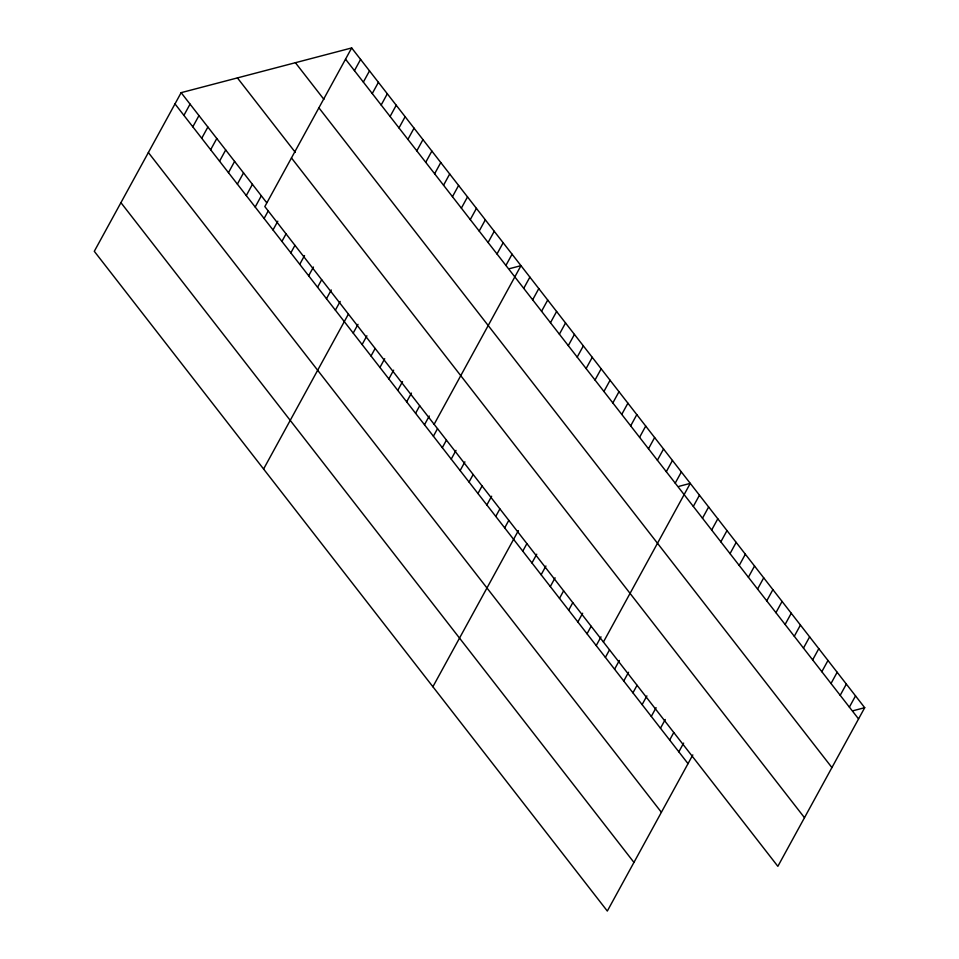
<?xml version="1.0" encoding="UTF-8"?>
<svg xmlns="http://www.w3.org/2000/svg" width="959" height="959" viewBox="0 0 959 959"><rect width="100%" height="100%" fill="white"/><g stroke="black" fill="none" stroke-linecap="round" stroke-linejoin="round"><path stroke-width="1.44" d="M351.677 47.95L264.828 206.581L777.857 866.337L864.706 707.694L351.677 47.95L181.143 92.663L94.294 251.306L607.323 911.05L692.806 754.913M183.912 115.356L190.062 104.123M192.819 126.816L198.969 115.583M201.726 138.276L207.875 127.044M210.644 149.736L216.794 138.504M219.551 161.196L225.701 149.964M228.458 172.656L234.607 161.424M237.376 184.116L243.526 172.884M246.283 195.576L252.433 184.332M255.19 207.024L261.339 195.792M264.097 218.484L268.208 211.004M354.446 70.642L360.596 59.41M273.015 229.944L277.798 221.205M363.353 82.102L369.503 70.87M281.922 241.404L286.022 233.912M372.26 93.562L378.409 82.33M290.829 252.864L294.928 245.372M381.167 105.022L387.316 93.79M299.747 264.324L304.53 255.585M390.085 116.483L396.235 105.238M308.654 275.784L313.437 267.046M398.992 127.931L405.142 116.698M317.561 287.244L321.661 279.752M407.899 139.391L414.048 128.158M326.48 298.705L331.263 289.966M416.817 150.851L422.967 139.618M335.386 310.153L340.169 301.426M425.724 162.311L431.874 151.078M263.593 469.023L348.393 314.132M434.631 173.771L440.78 162.539M353.212 333.073L357.995 324.334M443.549 185.231L449.699 173.999M362.118 344.533L366.901 335.794M452.456 196.691L458.606 185.459M371.025 355.993L375.125 348.501M461.363 208.151L467.512 196.919M379.932 367.453L384.715 358.714M470.27 219.611L476.431 208.379M388.851 378.913L393.634 370.174M479.188 231.059L485.338 219.827M397.757 390.373L402.54 381.634M488.095 242.519L494.245 231.287M406.664 401.833L411.447 393.094M497.002 253.979L503.151 242.747M415.583 413.293L419.682 405.801M505.92 265.439L512.07 254.207M424.489 424.741L429.272 416.014M434.127 424.298L520.977 265.667L509.72 268.616M433.396 436.201L437.496 428.721M523.734 288.359L529.883 277.127M442.315 447.661L446.414 440.169M532.653 299.819L538.802 288.587M451.221 459.121L456.004 450.382M541.559 311.279L547.709 300.047M460.128 470.581L464.911 461.842M550.466 322.739L556.616 311.507M469.047 482.041L473.147 474.549M559.385 334.2L565.534 322.955M477.954 493.501L482.053 486.009M568.291 345.648L574.441 334.415M486.86 504.961L491.643 496.223M577.198 357.108L583.348 345.875M495.767 516.422L499.867 508.929M586.105 368.568L592.254 357.335M504.686 527.87L508.785 520.389M595.024 380.028L601.173 368.795M432.893 686.74L518.375 530.603M603.93 391.488L610.08 380.255M522.775 551.137L526.875 543.657M612.837 402.948L618.987 391.716M531.957 562.945L536.74 554.206M621.756 414.408L627.905 403.176M541.14 574.753L545.923 566.014M630.662 425.868L636.812 414.636M550.31 586.56L555.093 577.821M639.569 437.328L645.719 426.084M559.493 598.368L563.592 590.876M648.488 448.776L654.637 437.544M568.675 610.176L572.775 602.684M657.394 460.236L663.544 449.004M577.857 621.971L582.64 613.245M666.301 471.696L672.451 460.464M587.04 633.779L591.14 626.299M675.208 483.156L681.37 471.924M596.222 645.587L601.005 636.848M603.427 642.015L690.276 483.384L679.02 486.333M605.393 657.394L609.492 649.902M693.309 506.424L699.459 495.192M614.575 669.202L619.358 660.463M702.479 518.232L708.629 506.999M623.758 681.01L628.541 672.271M711.662 530.039L717.811 518.807M632.94 692.818L637.04 685.325M720.844 541.835L726.994 530.603M642.122 704.613L646.905 695.886M730.027 553.643L736.176 542.41M651.293 716.421L656.088 707.682M739.209 565.45L745.359 554.218M660.475 728.229L665.258 719.49M748.392 577.258L754.541 566.026M669.658 740.036L673.757 732.544M757.562 589.066L763.712 577.833M678.84 751.844L683.623 743.105M766.744 600.873L772.894 589.641M775.927 612.681L782.076 601.449M785.109 624.477L791.259 613.245M794.292 636.285L800.441 625.052M803.474 648.092L809.624 636.86M812.645 659.9L818.794 648.668M821.827 671.708L827.977 660.475M831.009 683.515L837.159 672.283M840.192 695.323L846.341 684.091M849.374 707.131L855.524 695.886M853.45 710.643L864.706 707.694M345.528 59.182L858.557 718.926M295.408 62.707L323.914 99.376M318.903 107.828L831.921 767.572M237.424 77.907L295.336 152.397M291.464 157.947L804.481 817.691M181.143 92.663L266.686 202.673M174.994 103.896L688.023 763.652M148.369 152.541L661.386 812.285M120.93 202.661L633.947 862.405"/></g></svg>
